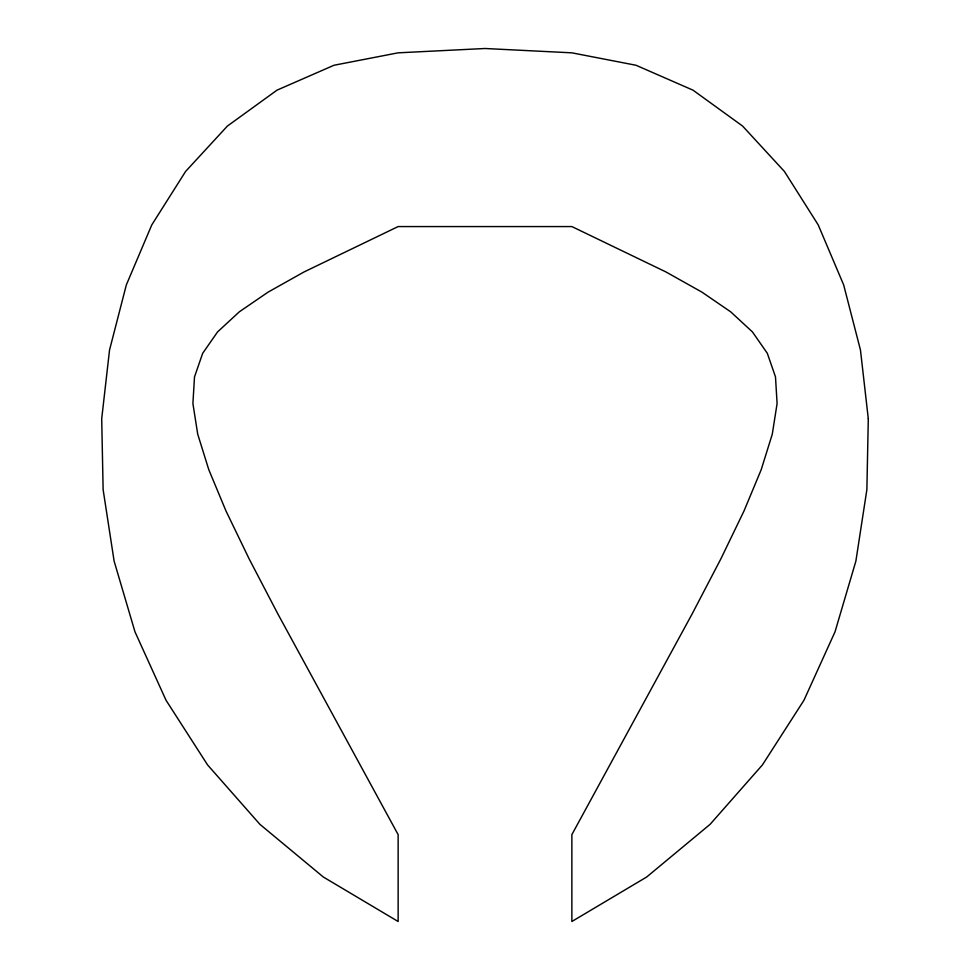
<?xml version="1.0" encoding="UTF-8"?>
<svg xmlns="http://www.w3.org/2000/svg" width="970" height="970" viewBox="0 0 970 970"><rect width="100%" height="100%" fill="white"/><g stroke="black" fill="none" stroke-linecap="round" stroke-linejoin="round"><path stroke-width="1.45" d="M868.295 418.761L866.877 489.62L855.879 561.133L835.012 631.846L803.96 700.267L762.432 764.906L710.113 824.318L646.687 877.001L571.863 921.5L571.863 834.636L691.962 614.252L720.892 558.829L744.026 510.935L761.207 469.686L772.278 434.196L777.091 403.556L775.491 376.893L767.318 353.298L752.429 331.91L730.665 311.807L701.892 292.115L665.929 271.94L571.863 226.568L398.137 226.568L304.071 271.94L268.108 292.115L239.335 311.807L217.571 331.91L202.681 353.298L194.509 376.893L192.909 403.556L197.722 434.196L208.792 469.686L225.974 510.935L249.108 558.829L278.038 614.252L398.137 834.636L398.137 921.5L323.313 877.001L259.887 824.318L207.568 764.906L166.04 700.267L134.988 631.846L114.12 561.133L103.123 489.62L101.704 418.761L109.537 350.037L126.33 284.925L151.781 224.907L185.585 171.46L227.416 126.051L276.996 90.161L333.995 65.257L398.137 52.829L485 48.5L571.863 52.829L636.005 65.257L693.004 90.161L742.583 126.051L784.415 171.46L818.219 224.907L843.67 284.925L860.463 350.037L868.295 418.761"/></g></svg>
